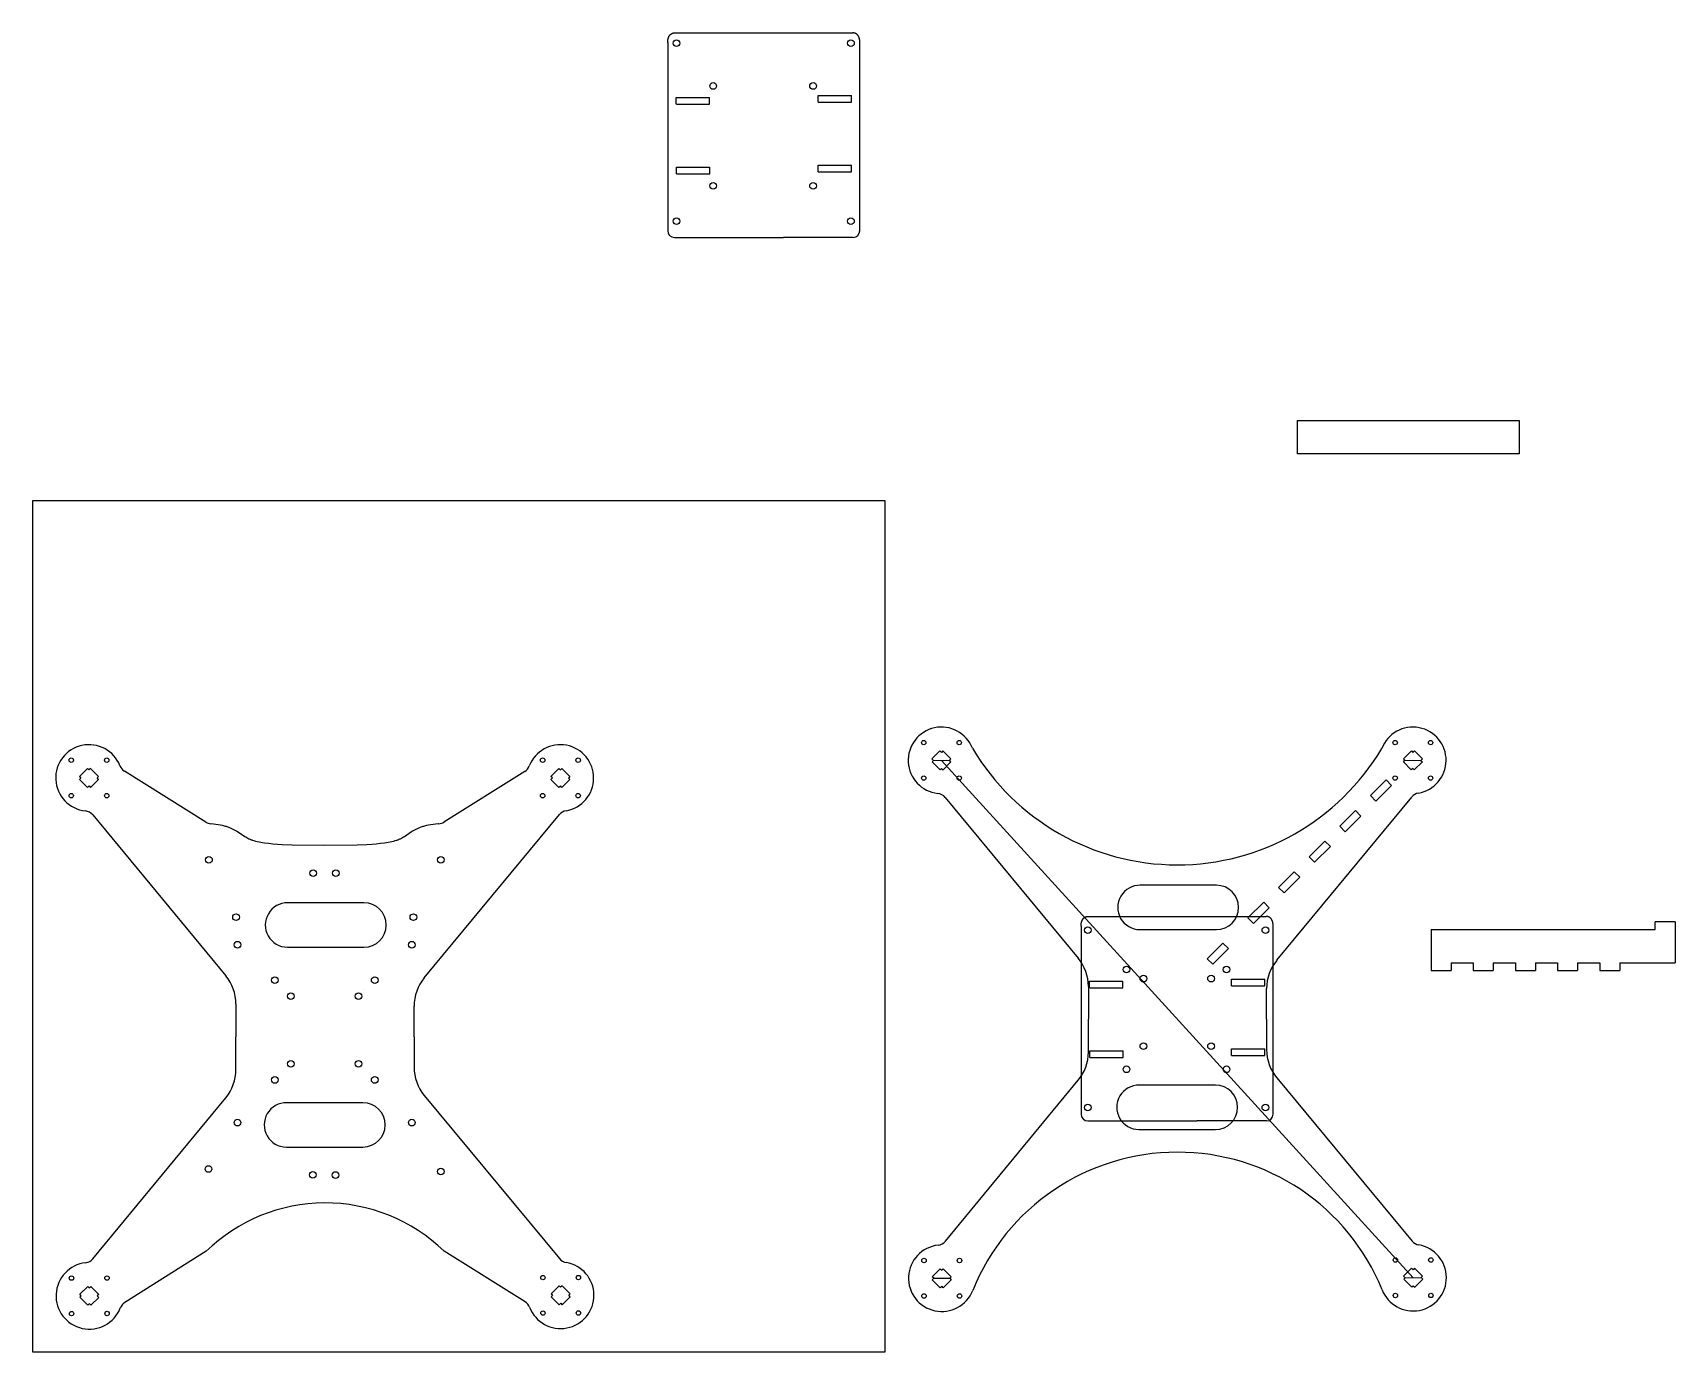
# Model space of a CAD drawing. Header units: millimetres. Extents: x 129 to 869, y -6 to 589.
import ezdxf

# ---------------------------------------------------------------- set-up
doc = ezdxf.new("R2010")
doc.units = ezdxf.units.MM
doc.layers.add('CORTES_INTERIORES', color=1, linetype='Continuous')
doc.layers.add('FRAME', color=7, linetype='Continuous')

msp = doc.modelspace()

# ---------------------------------------------------------------- linework, layer by layer
at = {"linetype": 'Continuous'}
for p, q in [((442.32, 496.34), (467.13, 496.34)), ((628.65, 97.9), (653.46, 97.9)), ((206.92, 39.12), (170.18, 15.97))]:
    msp.add_line(p, q, dxfattribs=at)
msp.add_lwpolyline([(128.78, -6.37), (128.78, 377.63), (512.78, 377.63), (512.78, -6.37)], close=True, dxfattribs=at)
for centre, radius, start, end in [((538.37, 260.51), 15, 21.47245, 263.74107), ((750.86, 260.51), 15, 279.75696, 158.96061), ((154.09, 252.58), 15, 21.47245, 263.74107), ((366.58, 252.58), 15, 279.75696, 158.96061), ((172.7, 259.9), 5, 201.47245, 237.95654), ((347.91, 259.76), 5, 302.04346, 338.96061), ((536.19, 240.63), 5, 39.58841, 83.74107), ((754.25, 240.8), 5, 99.75696, 140.41159), ((151.91, 232.7), 5, 39.58841, 83.74107), ((369.97, 232.87), 5, 99.75696, 140.41159), ((260.55, -15.91), 76.84, 90.29161, 134.25862), ((260.55, -15.91), 76.84, 45.74138, 90.29161), ((538.5, 26.97), 15, 96.32228, 338.5909), ((536.3, 46.85), 5, 276.32228, 320.47494), ((750.99, 27.21), 15, 201.10274, 80.30639), ((754.36, 46.92), 5, 219.65176, 260.30639), ((154.22, 19.04), 15, 96.32228, 338.5909), ((152.02, 38.92), 5, 276.32228, 320.47494), ((366.71, 19.27), 15, 201.10274, 80.30639), ((370.08, 38.99), 5, 219.65176, 260.30639), ((172.84, 11.74), 5, 122.1068, 158.5909), ((348.05, 12.07), 5, 21.10274, 58.01989)]:
    msp.add_arc(centre, radius, start, end, dxfattribs=at)
at = {"layer": 'CORTES_INTERIORES', "color": 1, "linetype": 'Continuous'}
for p, q in [((418.1, 588.57), (418.6, 588.57)), ((731.69, 244.6), (738.76, 251.67)), ((731.69, 244.6), (734.17, 242.13)), ((734.17, 242.13), (741.24, 249.2)), ((738.76, 251.67), (741.24, 249.2)), ((717.9, 230.81), (724.97, 237.88)), ((724.97, 237.88), (727.45, 235.41)), ((717.9, 230.81), (720.38, 228.34)), ((720.38, 228.34), (727.45, 235.41)), ((704.11, 217.02), (711.18, 224.1)), ((711.18, 224.1), (713.66, 221.62)), ((704.11, 217.02), (706.59, 214.55)), ((706.59, 214.55), (713.66, 221.62)), ((690.32, 203.24), (697.4, 210.31)), ((692.8, 200.76), (699.87, 207.83)), ((697.4, 210.31), (699.87, 207.83)), ((690.32, 203.24), (692.8, 200.76)), ((676.54, 189.45), (683.61, 196.52)), ((679.01, 186.97), (686.08, 194.04)), ((683.61, 196.52), (686.08, 194.04)), ((604.43, 190.14), (604.93, 190.14)), ((676.54, 189.45), (679.01, 186.97)), ((860.1, 184.18), (860.1, 187.68)), ((869.1, 187.68), (860.1, 187.68)), ((869.1, 187.68), (869.1, 169.18)), ((658.15, 171.06), (665.22, 178.13)), ((665.22, 178.13), (667.7, 175.66)), ((759.1, 184.18), (860.1, 184.18)), ((759.1, 184.18), (759.1, 165.68)), ((658.15, 171.06), (660.63, 168.59)), ((660.63, 168.59), (667.7, 175.66)), ((759.1, 165.68), (768.1, 165.68)), ((768.1, 169.18), (778.1, 169.18)), ((768.1, 169.18), (768.1, 165.68)), ((778.1, 169.18), (778.1, 165.68)), ((778.1, 165.68), (787.1, 165.68)), ((787.1, 169.18), (787.1, 165.68)), ((787.1, 169.18), (797.1, 169.18)), ((797.1, 169.18), (797.1, 165.68)), ((797.1, 165.68), (806.1, 165.68)), ((806.1, 169.18), (806.1, 165.68)), ((806.1, 169.18), (816.1, 169.18)), ((816.1, 169.18), (816.1, 165.68)), ((816.1, 165.68), (825.1, 165.68)), ((825.1, 169.18), (825.1, 165.68)), ((825.1, 169.18), (835.1, 169.18)), ((835.1, 169.18), (835.1, 165.68)), ((835.1, 165.68), (844.1, 165.68)), ((844.1, 169.18), (844.1, 165.68)), ((844.1, 169.18), (869.1, 169.18))]:
    msp.add_line(p, q, dxfattribs=at)
at = {"layer": 'CORTES_INTERIORES'}
for p, q in [((418.84, 559.42), (433.84, 559.42)), ((418.84, 556.42), (418.84, 559.42)), ((418.84, 556.4), (418.84, 559.4)), ((418.85, 556.4), (433.85, 556.4)), ((433.85, 556.4), (433.85, 559.4)), ((482.8, 560.3), (497.8, 560.3)), ((482.8, 557.3), (482.8, 560.3)), ((482.8, 557.28), (482.8, 560.28)), ((482.81, 557.28), (497.81, 557.28)), ((497.81, 557.28), (497.81, 560.28)), ((418.87, 528.02), (433.87, 528.02)), ((418.87, 525.02), (418.87, 528.02)), ((418.87, 525), (418.87, 528)), ((433.88, 525), (433.88, 528)), ((482.83, 528.9), (497.83, 528.9)), ((482.83, 525.9), (482.83, 528.9)), ((482.83, 525.89), (482.83, 528.89)), ((482.84, 525.89), (497.84, 525.89)), ((497.84, 525.89), (497.84, 528.89)), ((418.88, 525), (433.88, 525)), ((537.68, 264.78), (534.09, 261.15)), ((534.09, 261.15), (534.77, 260.49)), ((534.77, 260.49), (534.1, 259.81)), ((534.1, 259.81), (537.73, 256.23)), ((538.35, 264.11), (537.68, 264.78)), ((539.02, 264.79), (538.35, 264.11)), ((542.65, 261.21), (539.02, 264.79)), ((539.07, 256.23), (542.66, 259.86)), ((541.98, 260.53), (542.65, 261.21)), ((542.66, 259.86), (541.98, 260.53)), ((746.58, 259.86), (747.26, 260.53)), ((750.17, 256.23), (746.58, 259.86)), ((746.59, 261.21), (750.22, 264.79)), ((747.26, 260.53), (746.59, 261.21)), ((750.22, 264.79), (750.89, 264.11)), ((750.89, 264.11), (751.56, 264.78)), ((755.14, 259.81), (751.51, 256.23)), ((751.56, 264.78), (755.15, 261.15)), ((755.15, 261.15), (754.47, 260.49)), ((754.47, 260.49), (755.14, 259.81)), ((153.39, 256.85), (149.81, 253.22)), ((149.81, 253.22), (150.48, 252.55)), ((150.48, 252.55), (149.82, 251.88)), ((149.82, 251.88), (153.44, 248.29)), ((154.07, 256.18), (153.39, 256.85)), ((154.74, 256.86), (154.07, 256.18)), ((158.36, 253.27), (154.74, 256.86)), ((154.79, 248.3), (158.37, 251.93)), ((157.7, 252.6), (158.36, 253.27)), ((158.37, 251.93), (157.7, 252.6)), ((362.3, 251.93), (362.97, 252.6)), ((365.88, 248.3), (362.3, 251.93)), ((362.31, 253.27), (365.94, 256.86)), ((362.97, 252.6), (362.31, 253.27)), ((365.94, 256.86), (366.6, 256.18)), ((366.6, 256.18), (367.28, 256.85)), ((370.85, 251.88), (367.23, 248.29)), ((367.28, 256.85), (370.86, 253.22)), ((370.86, 253.22), (370.19, 252.55)), ((370.19, 252.55), (370.85, 251.88)), ((537.73, 256.23), (538.4, 256.9)), ((538.4, 256.9), (539.07, 256.23)), ((750.84, 256.9), (750.17, 256.23)), ((751.51, 256.23), (750.84, 256.9)), ((153.44, 248.29), (154.11, 248.97)), ((154.11, 248.97), (154.79, 248.3)), ((366.56, 248.97), (365.88, 248.3)), ((367.23, 248.29), (366.56, 248.97)), ((644.6, 204.19), (627.99, 204.19)), ((645.16, 204.19), (644.6, 204.19)), ((662.33, 204.19), (645.16, 204.19)), ((662.33, 204.19), (662.33, 204.19)), ((260.31, 196.25), (243.71, 196.25)), ((260.88, 196.25), (260.31, 196.25)), ((278.04, 196.25), (260.88, 196.25)), ((278.04, 196.26), (278.04, 196.25)), ((627.82, 184.19), (644.57, 184.19)), ((644.57, 184.19), (662.33, 184.19)), ((243.54, 176.26), (260.29, 176.26)), ((260.29, 176.26), (278.04, 176.26)), ((277.71, 157.23), (277.71, 157.23)), ((605.17, 160.98), (620.17, 160.98)), ((605.17, 157.98), (605.17, 160.98)), ((605.17, 157.97), (605.17, 160.97)), ((605.18, 157.96), (620.18, 157.96)), ((620.18, 157.97), (620.18, 160.97)), ((669.13, 161.87), (684.13, 161.87)), ((669.13, 158.87), (669.13, 161.87)), ((669.13, 158.85), (669.13, 161.85)), ((669.14, 158.85), (684.14, 158.85)), ((684.14, 158.85), (684.14, 161.85)), ((605.2, 129.59), (620.2, 129.59)), ((605.2, 126.59), (605.2, 129.59)), ((605.2, 126.57), (605.2, 129.57)), ((605.21, 126.57), (620.21, 126.57)), ((620.21, 126.57), (620.21, 129.57)), ((669.16, 130.47), (684.16, 130.47)), ((669.16, 127.47), (669.16, 130.47)), ((669.16, 127.45), (669.16, 130.45)), ((669.17, 127.45), (684.17, 127.45)), ((684.17, 127.45), (684.17, 130.45)), ((644.49, 114.06), (627.54, 114.06)), ((661.87, 114.06), (644.49, 114.06)), ((661.87, 114.06), (661.87, 114.06)), ((260.21, 106.12), (243.25, 106.12)), ((277.59, 106.12), (260.21, 106.12)), ((277.59, 106.12), (277.59, 106.12)), ((627.37, 94.06), (644.47, 94.06)), ((644.47, 94.06), (661.87, 94.06)), ((243.08, 86.12), (260.19, 86.12)), ((260.19, 86.12), (277.59, 86.12)), ((534.23, 27.66), (537.85, 31.25)), ((537.85, 31.25), (538.52, 30.58)), ((538.52, 30.58), (539.2, 31.25)), ((539.2, 31.25), (542.78, 27.62)), ((750.29, 31.48), (746.71, 27.85)), ((750.97, 30.81), (750.29, 31.48)), ((751.63, 31.49), (750.97, 30.81)), ((755.27, 27.91), (751.63, 31.49)), ((149.94, 19.73), (153.57, 23.32)), ((153.57, 23.32), (154.24, 22.64)), ((154.24, 22.64), (154.91, 23.31)), ((154.91, 23.31), (158.5, 19.69)), ((366.01, 23.55), (362.43, 19.91)), ((366.68, 22.88), (366.01, 23.55)), ((367.35, 23.56), (366.68, 22.88)), ((370.98, 19.98), (367.35, 23.56)), ((534.22, 26.32), (534.9, 26.99)), ((537.81, 22.7), (534.22, 26.32)), ((534.9, 26.99), (534.23, 27.66)), ((538.48, 23.36), (537.81, 22.7)), ((539.15, 22.69), (538.48, 23.36)), ((542.78, 26.28), (539.15, 22.69)), ((542.78, 27.62), (542.11, 26.95)), ((542.11, 26.95), (542.78, 26.28)), ((746.71, 27.85), (747.39, 27.18)), ((747.39, 27.18), (746.72, 26.5)), ((746.72, 26.5), (750.35, 22.92)), ((750.35, 22.92), (751.02, 23.6)), ((751.02, 23.6), (751.7, 22.93)), ((751.7, 22.93), (755.28, 26.56)), ((754.6, 27.23), (755.27, 27.91)), ((755.28, 26.56), (754.6, 27.23)), ((150.61, 19.06), (149.94, 19.73)), ((149.94, 18.39), (150.61, 19.06)), ((153.53, 14.76), (149.94, 18.39)), ((154.2, 15.43), (153.53, 14.76)), ((154.87, 14.76), (154.2, 15.43)), ((158.49, 18.35), (154.87, 14.76)), ((158.5, 19.69), (157.83, 19.02)), ((157.83, 19.02), (158.49, 18.35)), ((362.43, 19.91), (363.1, 19.25)), ((363.1, 19.25), (362.44, 18.57)), ((362.44, 18.57), (366.07, 14.99)), ((366.07, 14.99), (366.74, 15.67)), ((366.74, 15.67), (367.41, 15)), ((367.41, 15), (370.99, 18.63)), ((370.32, 19.3), (370.98, 19.98)), ((370.99, 18.63), (370.32, 19.3))]:
    msp.add_line(p, q, dxfattribs=at)
at = {"layer": 'CORTES_INTERIORES', "color": 1, "linetype": 'Continuous'}
msp.add_lwpolyline([(698.84, 398.78), (698.84, 413.78), (798.84, 413.78), (798.84, 398.78)], close=True, dxfattribs=at)
at = {"layer": 'CORTES_INTERIORES'}
for centre, radius in [((418.96, 583.92), 1.5), ((497.56, 583.89), 1.5), ((418.96, 503.68), 1.5), ((497.56, 503.68), 1.5), ((530.37, 268.51), 1), ((546.37, 268.51), 1), ((742.86, 268.51), 1), ((758.86, 268.51), 1), ((146.09, 260.58), 1), ((162.09, 260.58), 1), ((358.58, 260.58), 1), ((374.58, 260.58), 1), ((530.37, 252.51), 1), ((546.37, 252.51), 1), ((742.86, 252.51), 1), ((758.86, 252.51), 1), ((146.09, 244.58), 1), ((162.09, 244.58), 1), ((358.58, 244.58), 1), ((374.58, 244.58), 1), ((208.16, 215.69), 1.5), ((312.72, 215.69), 1.5), ((255.14, 209.68), 1.5), ((265.4, 209.63), 1.5), ((220.36, 189.75), 1.5), ((300.3, 189.75), 1.5), ((221.04, 177.37), 1.5), ((299.64, 177.37), 1.5), ((221.04, 97.14), 1.5), ((299.64, 97.14), 1.5), ((208, 76.23), 1.5), ((254.98, 73.56), 1.5), ((265.25, 73.5), 1.5), ((312.67, 75.11), 1.5), ((530.49, 34.96), 1), ((546.49, 34.98), 1), ((742.98, 35.2), 1), ((758.98, 35.21), 1), ((146.21, 27.03), 1), ((162.21, 27.05), 1), ((358.7, 27.26), 1), ((374.7, 27.28), 1), ((530.51, 18.96), 1), ((546.51, 18.98), 1), ((743, 19.2), 1), ((759, 19.21), 1), ((146.23, 11.03), 1), ((162.23, 11.05), 1), ((358.72, 11.26), 1), ((374.72, 11.28), 1)]:
    msp.add_circle(centre, radius, dxfattribs=at)
at = {"layer": 'CORTES_INTERIORES', "linetype": 'Continuous'}
for centre in [(435.48, 564.61), (480.48, 564.61), (435.48, 519.61), (480.48, 519.61), (237.88, 161.39), (282.88, 161.39), (621.81, 166.18), (666.81, 166.18), (621.81, 121.18), (666.81, 121.18), (237.88, 116.39), (282.88, 116.39)]:
    msp.add_circle(centre, 1.5, dxfattribs=at)
at = {"layer": 'CORTES_INTERIORES', "color": 1, "linetype": 'Continuous'}
for centre in [(629.39, 162.09), (659.89, 162.09), (245.11, 154.16), (275.61, 154.16), (629.39, 131.59), (659.89, 131.59), (245.11, 123.66), (275.61, 123.66)]:
    msp.add_circle(centre, 1.5, dxfattribs=at)
msp.add_arc((644.63, 320.66), 107.27, 210.63306, 329.30132, dxfattribs=at)
at = {"layer": 'CORTES_INTERIORES'}
for centre, start, end in [((627.82, 194.19), 89.01347, 270), ((662.33, 194.19), 270, 90), ((243.54, 186.26), 89.01347, 270), ((278.04, 186.26), 270, 90), ((627.37, 104.06), 89.01347, 270), ((661.87, 104.06), 270, 90), ((243.08, 96.12), 89.01347, 270), ((277.59, 96.12), 270, 90)]:
    msp.add_arc(centre, 10, start, end, dxfattribs=at)
at = {"layer": 'Defpoints', "color": 1, "linetype": 'Continuous'}
for p, q in [((534.77, 260.49), (541.98, 260.53)), ((538.37, 260.51), (750.99, 27.21)), ((747.26, 260.53), (754.47, 260.49)), ((534.9, 26.99), (542.11, 26.95)), ((747.39, 27.18), (754.6, 27.23))]:
    msp.add_line(p, q, dxfattribs=at)
for centre in [(604.38, 183.95), (684.38, 183.95), (604.38, 103.95), (684.38, 103.95)]:
    msp.add_circle(centre, 1.5, dxfattribs=at)
at = {"layer": 'FRAME', "color": 0, "linetype": 'Continuous'}
for p, q in [((418.67, 588.57), (498.43, 588.57)), ((605, 190.14), (684.76, 190.14))]:
    msp.add_line(p, q, dxfattribs=at)
at = {"layer": 'FRAME'}
for p, q in [((414.96, 584.25), (414.96, 499.34)), ((501.56, 499.34), (501.56, 584.13)), ((417.96, 496.34), (442.32, 496.34)), ((498.56, 496.34), (467.13, 496.34)), ((206.82, 232.65), (170.05, 255.66)), ((350.57, 255.52), (314.07, 232.67)), ((540.05, 243.81), (599.99, 171.33)), ((689.49, 170.33), (750.4, 243.98)), ((155.76, 235.88), (215.7, 163.4)), ((210.18, 231.79), (208.98, 231.91)), ((211.32, 231.65), (210.18, 231.79)), ((212.39, 231.48), (211.32, 231.65)), ((213.39, 231.29), (212.39, 231.48)), ((214.33, 231.09), (213.39, 231.29)), ((215.2, 230.86), (214.33, 231.09)), ((215.63, 230.74), (215.2, 230.86)), ((216.03, 230.62), (215.63, 230.74)), ((216.42, 230.49), (216.03, 230.62)), ((216.8, 230.36), (216.42, 230.49)), ((217.17, 230.23), (216.8, 230.36)), ((217.52, 230.09), (217.17, 230.23)), ((217.87, 229.95), (217.52, 230.09)), ((218.2, 229.81), (217.87, 229.95)), ((218.53, 229.66), (218.2, 229.81)), ((218.85, 229.51), (218.53, 229.66)), ((219.44, 229.21), (218.85, 229.51)), ((301.7, 229.51), (301.1, 229.21)), ((302.02, 229.66), (301.7, 229.51)), ((302.34, 229.81), (302.02, 229.66)), ((302.68, 229.95), (302.34, 229.81)), ((303.02, 230.09), (302.68, 229.95)), ((303.38, 230.23), (303.02, 230.09)), ((303.74, 230.36), (303.38, 230.23)), ((304.12, 230.49), (303.74, 230.36)), ((304.51, 230.62), (304.12, 230.49)), ((304.92, 230.74), (304.51, 230.62)), ((305.34, 230.86), (304.92, 230.74)), ((305.21, 162.4), (366.12, 236.05)), ((306.22, 231.09), (305.34, 230.86)), ((307.15, 231.29), (306.22, 231.09)), ((308.15, 231.48), (307.15, 231.29)), ((309.22, 231.65), (308.15, 231.48)), ((310.36, 231.79), (309.22, 231.65)), ((311.58, 231.91), (310.36, 231.79)), ((311.78, 231.92), (311.58, 231.91)), ((220.01, 228.89), (219.44, 229.21)), ((220.55, 228.58), (220.01, 228.89)), ((221.07, 228.25), (220.55, 228.58)), ((224.28, 226.09), (221.07, 228.25)), ((224.73, 225.82), (224.28, 226.09)), ((225.19, 225.55), (224.73, 225.82)), ((225.68, 225.28), (225.19, 225.55)), ((225.93, 225.16), (225.68, 225.28)), ((226.19, 225.03), (225.93, 225.16)), ((226.45, 224.91), (226.19, 225.03)), ((226.72, 224.8), (226.45, 224.91)), ((227, 224.68), (226.72, 224.8)), ((227.29, 224.57), (227, 224.68)), ((227.59, 224.46), (227.29, 224.57)), ((227.89, 224.36), (227.59, 224.46)), ((228.55, 224.15), (227.89, 224.36)), ((229.24, 223.96), (228.55, 224.15)), ((229.97, 223.78), (229.24, 223.96)), ((230.73, 223.61), (229.97, 223.78)), ((231.53, 223.46), (230.73, 223.61)), ((232.36, 223.31), (231.53, 223.46)), ((233.23, 223.18), (232.36, 223.31)), ((235.05, 222.94), (233.23, 223.18)), ((236.99, 222.74), (235.05, 222.94)), ((239.03, 222.58), (236.99, 222.74)), ((241.16, 222.44), (239.03, 222.58)), ((245.65, 222.26), (241.16, 222.44)), ((260.27, 222.13), (245.65, 222.26)), ((274.9, 222.26), (260.27, 222.13)), ((279.39, 222.44), (274.9, 222.26)), ((281.52, 222.58), (279.39, 222.44)), ((283.55, 222.74), (281.52, 222.58)), ((285.49, 222.94), (283.55, 222.74)), ((287.32, 223.18), (285.49, 222.94)), ((288.18, 223.31), (287.32, 223.18)), ((289.01, 223.46), (288.18, 223.31)), ((289.81, 223.61), (289.01, 223.46)), ((290.58, 223.78), (289.81, 223.61)), ((291.31, 223.96), (290.58, 223.78)), ((292, 224.15), (291.31, 223.96)), ((292.65, 224.36), (292, 224.15)), ((292.96, 224.46), (292.65, 224.36)), ((293.25, 224.57), (292.96, 224.46)), ((293.54, 224.68), (293.25, 224.57)), ((293.82, 224.8), (293.54, 224.68)), ((294.09, 224.91), (293.82, 224.8)), ((294.36, 225.03), (294.09, 224.91)), ((294.62, 225.16), (294.36, 225.03)), ((294.86, 225.28), (294.62, 225.16)), ((295.35, 225.55), (294.86, 225.28)), ((295.82, 225.82), (295.35, 225.55)), ((296.27, 226.09), (295.82, 225.82)), ((299.48, 228.25), (296.27, 226.09)), ((299.99, 228.58), (299.48, 228.25)), ((300.53, 228.89), (299.99, 228.58)), ((301.1, 229.21), (300.53, 228.89)), ((601.29, 185.81), (601.29, 100.9)), ((687.89, 100.9), (687.89, 185.7)), ((604.57, 158.57), (604.57, 143.78)), ((684.91, 143.82), (684.91, 157.57)), ((220.29, 150.64), (220.28, 135.84)), ((300.63, 135.89), (300.62, 149.64)), ((604.59, 128.98), (604.57, 143.78)), ((684.91, 143.82), (684.92, 130.07)), ((220.31, 121.05), (220.28, 135.84)), ((300.63, 135.89), (300.64, 122.14)), ((540.16, 43.67), (600.02, 116.22)), ((689.52, 117.32), (750.51, 43.73)), ((155.87, 35.73), (215.73, 108.29)), ((305.24, 109.39), (366.23, 35.8)), ((604.29, 97.9), (628.65, 97.9)), ((684.89, 97.9), (653.46, 97.9)), ((350.7, 16.31), (314.18, 39.12))]:
    msp.add_line(p, q, dxfattribs=at)
for points in [[(414.96, 584.13), (414.97, 584.36), (414.97, 584.59), (414.99, 584.8), (415, 585.01), (415.03, 585.22), (415.05, 585.41), (415.08, 585.6), (415.12, 585.78), (415.16, 585.96), (415.2, 586.13), (415.25, 586.29), (415.28, 586.37), (415.3, 586.44), (415.33, 586.52), (415.36, 586.59), (415.39, 586.67), (415.42, 586.74), (415.45, 586.81), (415.48, 586.87), (415.52, 586.94), (415.55, 587), (415.58, 587.07), (415.62, 587.13), (415.66, 587.19), (415.69, 587.25), (415.73, 587.31), (415.77, 587.36), (415.81, 587.42), (415.85, 587.47), (415.89, 587.52), (415.94, 587.57), (415.98, 587.62), (416.02, 587.67), (416.07, 587.72), (416.11, 587.76), (416.16, 587.8), (416.2, 587.85), (416.25, 587.89), (416.3, 587.93), (416.35, 587.97), (416.4, 588), (416.45, 588.04), (416.5, 588.07), (416.55, 588.11), (416.6, 588.14), (416.65, 588.17), (416.7, 588.2), (416.76, 588.23), (416.81, 588.26), (416.86, 588.28), (416.92, 588.31), (416.97, 588.33), (417.03, 588.35), (417.09, 588.37), (417.14, 588.39), (417.2, 588.41), (417.26, 588.43), (417.32, 588.45), (417.37, 588.46), (417.43, 588.48), (417.49, 588.49), (417.55, 588.51), (417.61, 588.52), (417.67, 588.53), (417.73, 588.54), (417.85, 588.55), (417.98, 588.56), (418.1, 588.57), (418.22, 588.58), (418.35, 588.58), (418.48, 588.57), (418.6, 588.57), (418.67, 588.56)], [(501.56, 584.13), (501.56, 584.36), (501.55, 584.59), (501.54, 584.8), (501.52, 585.01), (501.5, 585.22), (501.47, 585.41), (501.44, 585.6), (501.41, 585.78), (501.37, 585.96), (501.32, 586.13), (501.28, 586.29), (501.25, 586.37), (501.22, 586.44), (501.2, 586.52), (501.17, 586.59), (501.14, 586.67), (501.11, 586.74), (501.08, 586.81), (501.04, 586.87), (501.01, 586.94), (500.98, 587), (500.94, 587.07), (500.91, 587.13), (500.87, 587.19), (500.83, 587.25), (500.79, 587.31), (500.75, 587.36), (500.71, 587.42), (500.67, 587.47), (500.63, 587.52), (500.59, 587.57), (500.55, 587.62), (500.5, 587.67), (500.46, 587.72), (500.41, 587.76), (500.37, 587.8), (500.32, 587.85), (500.27, 587.89), (500.23, 587.93), (500.18, 587.97), (500.13, 588), (500.08, 588.04), (500.03, 588.07), (499.98, 588.11), (499.93, 588.14), (499.88, 588.17), (499.82, 588.2), (499.77, 588.23), (499.72, 588.25), (499.66, 588.28), (499.61, 588.31), (499.55, 588.33), (499.5, 588.35), (499.44, 588.37), (499.38, 588.39), (499.33, 588.41), (499.27, 588.43), (499.21, 588.45), (499.15, 588.46), (499.09, 588.48), (499.04, 588.49), (498.98, 588.5), (498.92, 588.52), (498.86, 588.53), (498.8, 588.54), (498.67, 588.55), (498.55, 588.56), (498.43, 588.57)], [(601.29, 185.7), (601.3, 185.93), (601.3, 186.15), (601.32, 186.37), (601.33, 186.58), (601.35, 186.78), (601.38, 186.98), (601.41, 187.16), (601.45, 187.35), (601.49, 187.52), (601.53, 187.69), (601.58, 187.85), (601.61, 187.93), (601.63, 188.01), (601.66, 188.08), (601.69, 188.16), (601.72, 188.23), (601.75, 188.3), (601.78, 188.37), (601.81, 188.44), (601.85, 188.5), (601.88, 188.57), (601.91, 188.63), (601.95, 188.7), (601.99, 188.76), (602.02, 188.81), (602.06, 188.87), (602.1, 188.93), (602.14, 188.98), (602.18, 189.04), (602.22, 189.09), (602.27, 189.14), (602.31, 189.19), (602.35, 189.23), (602.4, 189.28), (602.44, 189.33), (602.49, 189.37), (602.53, 189.41), (602.58, 189.45), (602.63, 189.49), (602.68, 189.53), (602.73, 189.57), (602.78, 189.6), (602.83, 189.64), (602.88, 189.67), (602.93, 189.7), (602.98, 189.74), (603.03, 189.76), (603.09, 189.79), (603.14, 189.82), (603.19, 189.85), (603.25, 189.87), (603.3, 189.89), (603.36, 189.92), (603.42, 189.94), (603.47, 189.96), (603.53, 189.98), (603.59, 190), (603.65, 190.01), (603.7, 190.03), (603.76, 190.04), (603.82, 190.06), (603.88, 190.07), (603.94, 190.08), (604, 190.09), (604.06, 190.1), (604.18, 190.12), (604.3, 190.13), (604.43, 190.14), (604.55, 190.14), (604.68, 190.14), (604.81, 190.14), (604.93, 190.13), (605, 190.13)], [(687.89, 185.7), (687.89, 185.93), (687.88, 186.15), (687.87, 186.37), (687.85, 186.58), (687.83, 186.78), (687.8, 186.98), (687.77, 187.16), (687.74, 187.35), (687.7, 187.52), (687.65, 187.69), (687.61, 187.85), (687.58, 187.93), (687.55, 188.01), (687.53, 188.08), (687.5, 188.16), (687.47, 188.23), (687.44, 188.3), (687.41, 188.37), (687.37, 188.44), (687.34, 188.5), (687.31, 188.57), (687.27, 188.63), (687.24, 188.69), (687.2, 188.76), (687.16, 188.81), (687.12, 188.87), (687.08, 188.93), (687.04, 188.98), (687, 189.04), (686.96, 189.09), (686.92, 189.14), (686.88, 189.19), (686.83, 189.23), (686.79, 189.28), (686.74, 189.33), (686.7, 189.37), (686.65, 189.41), (686.6, 189.45), (686.56, 189.49), (686.51, 189.53), (686.46, 189.57), (686.41, 189.6), (686.36, 189.64), (686.31, 189.67), (686.26, 189.7), (686.2, 189.73), (686.15, 189.76), (686.1, 189.79), (686.05, 189.82), (685.99, 189.85), (685.94, 189.87), (685.88, 189.89), (685.83, 189.92), (685.77, 189.94), (685.71, 189.96), (685.66, 189.98), (685.6, 190), (685.54, 190.01), (685.48, 190.03), (685.42, 190.04), (685.36, 190.06), (685.31, 190.07), (685.25, 190.08), (685.19, 190.09), (685.13, 190.1), (685, 190.12), (684.88, 190.13), (684.76, 190.14)]]:
    msp.add_lwpolyline(points, dxfattribs=at)
for centre, radius, start, end in [((417.96, 499.34), 3, 180, 270), ((498.56, 499.34), 3, 270, 360), ((209.47, 236.88), 5, 237.95654, 264.3505), ((311.42, 236.91), 5, 274.22299, 302.04346), ((584.57, 158.58), 20, 359.96833, 39.58841), ((704.91, 157.58), 20, 140.41159, 180.03167), ((200.29, 150.65), 20, 359.96833, 39.58841), ((320.62, 149.65), 20, 140.41159, 180.03167), ((584.59, 128.95), 20, 320.47494, 0.09502), ((704.92, 130.08), 20, 180.03167, 219.65176), ((200.31, 121.02), 20, 320.47494, 0.09502), ((320.64, 122.15), 20, 180.03167, 219.65176), ((604.29, 100.9), 3, 180, 270), ((684.89, 100.9), 3, 270, 360)]:
    msp.add_arc(centre, radius, start, end, dxfattribs=at)
at = {"layer": 'FRAME', "color": 0, "linetype": 'Continuous'}
msp.add_arc((644.8, -15.75), 99.56, 22.16237, 158.02994, dxfattribs=at)

doc.saveas('drawing.dxf')
